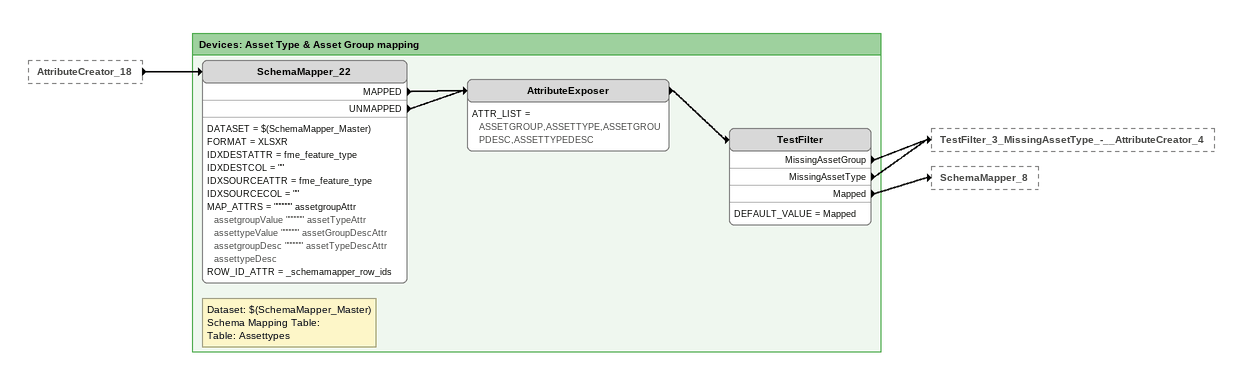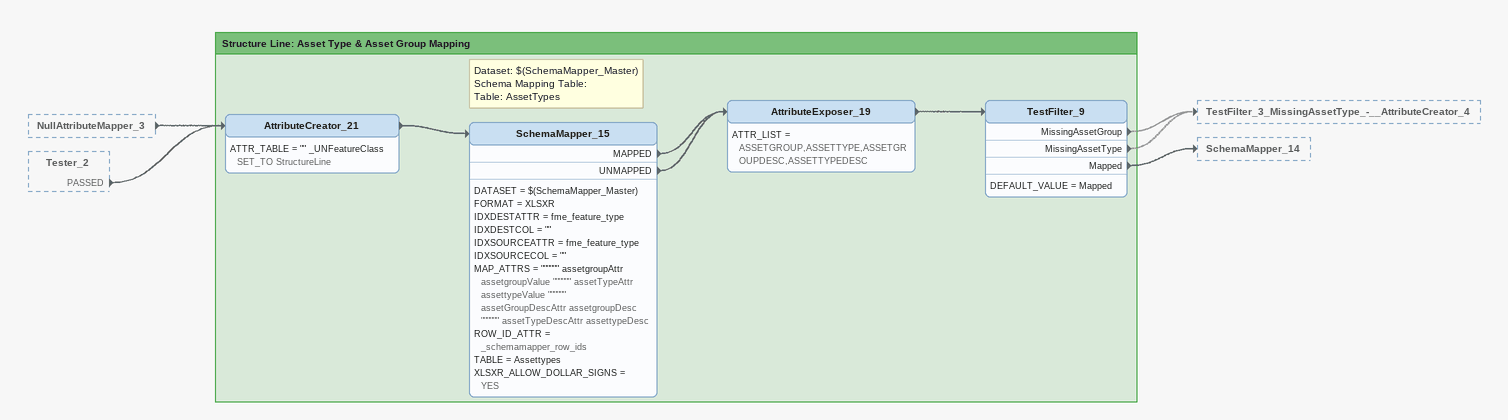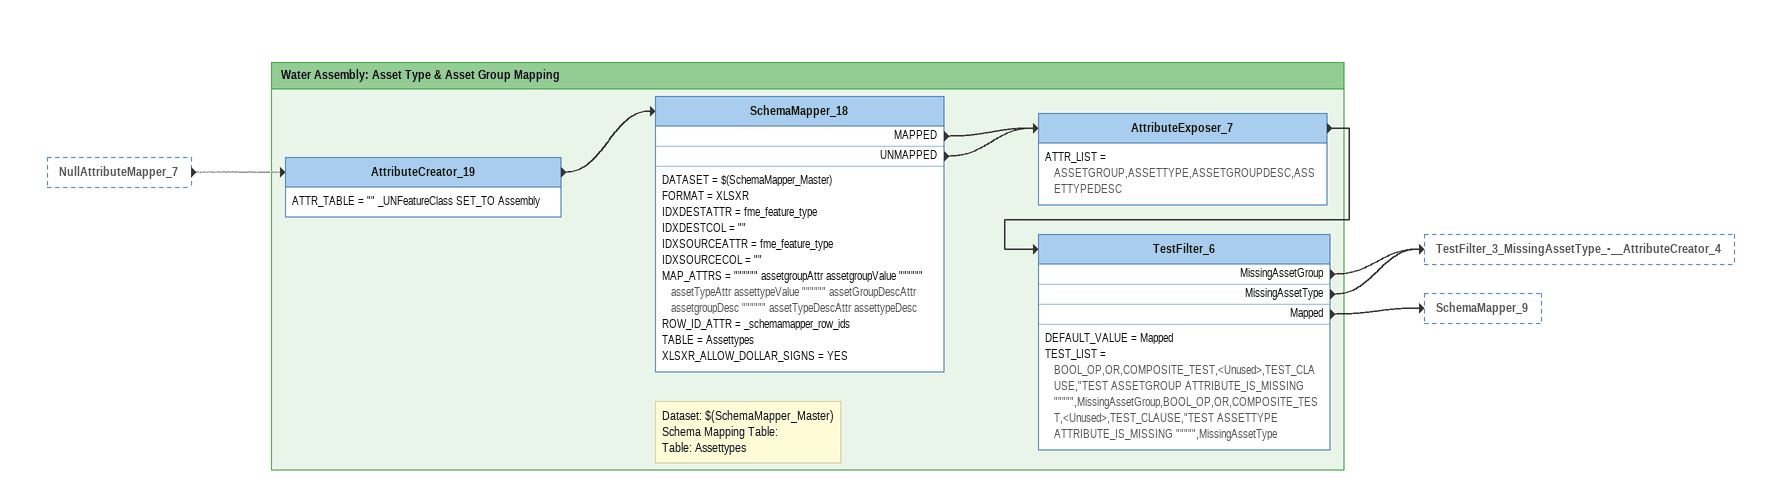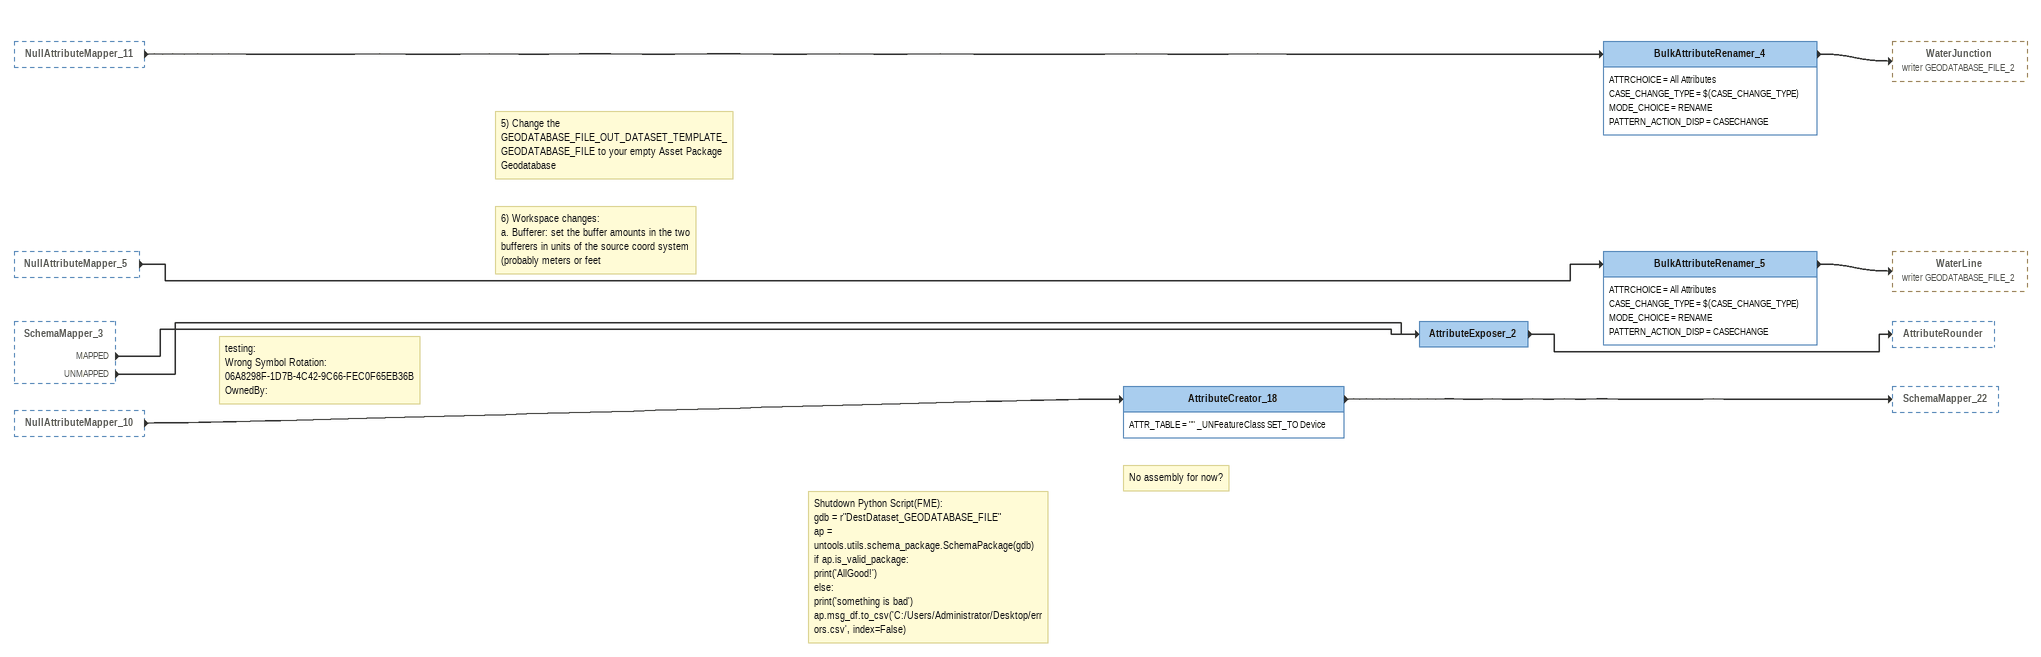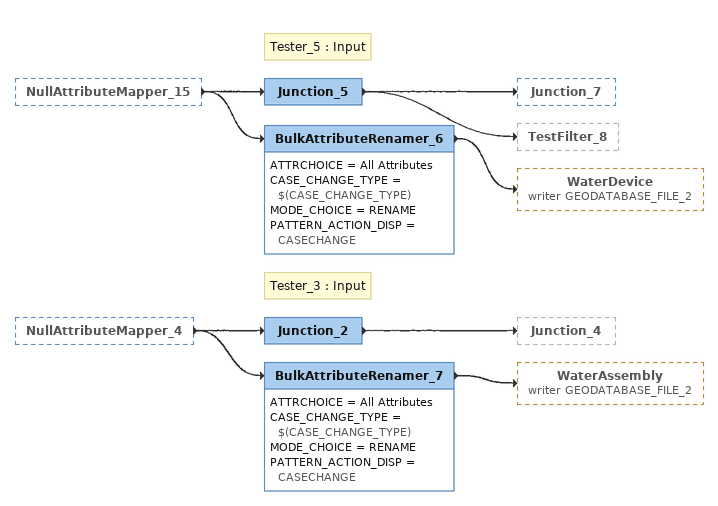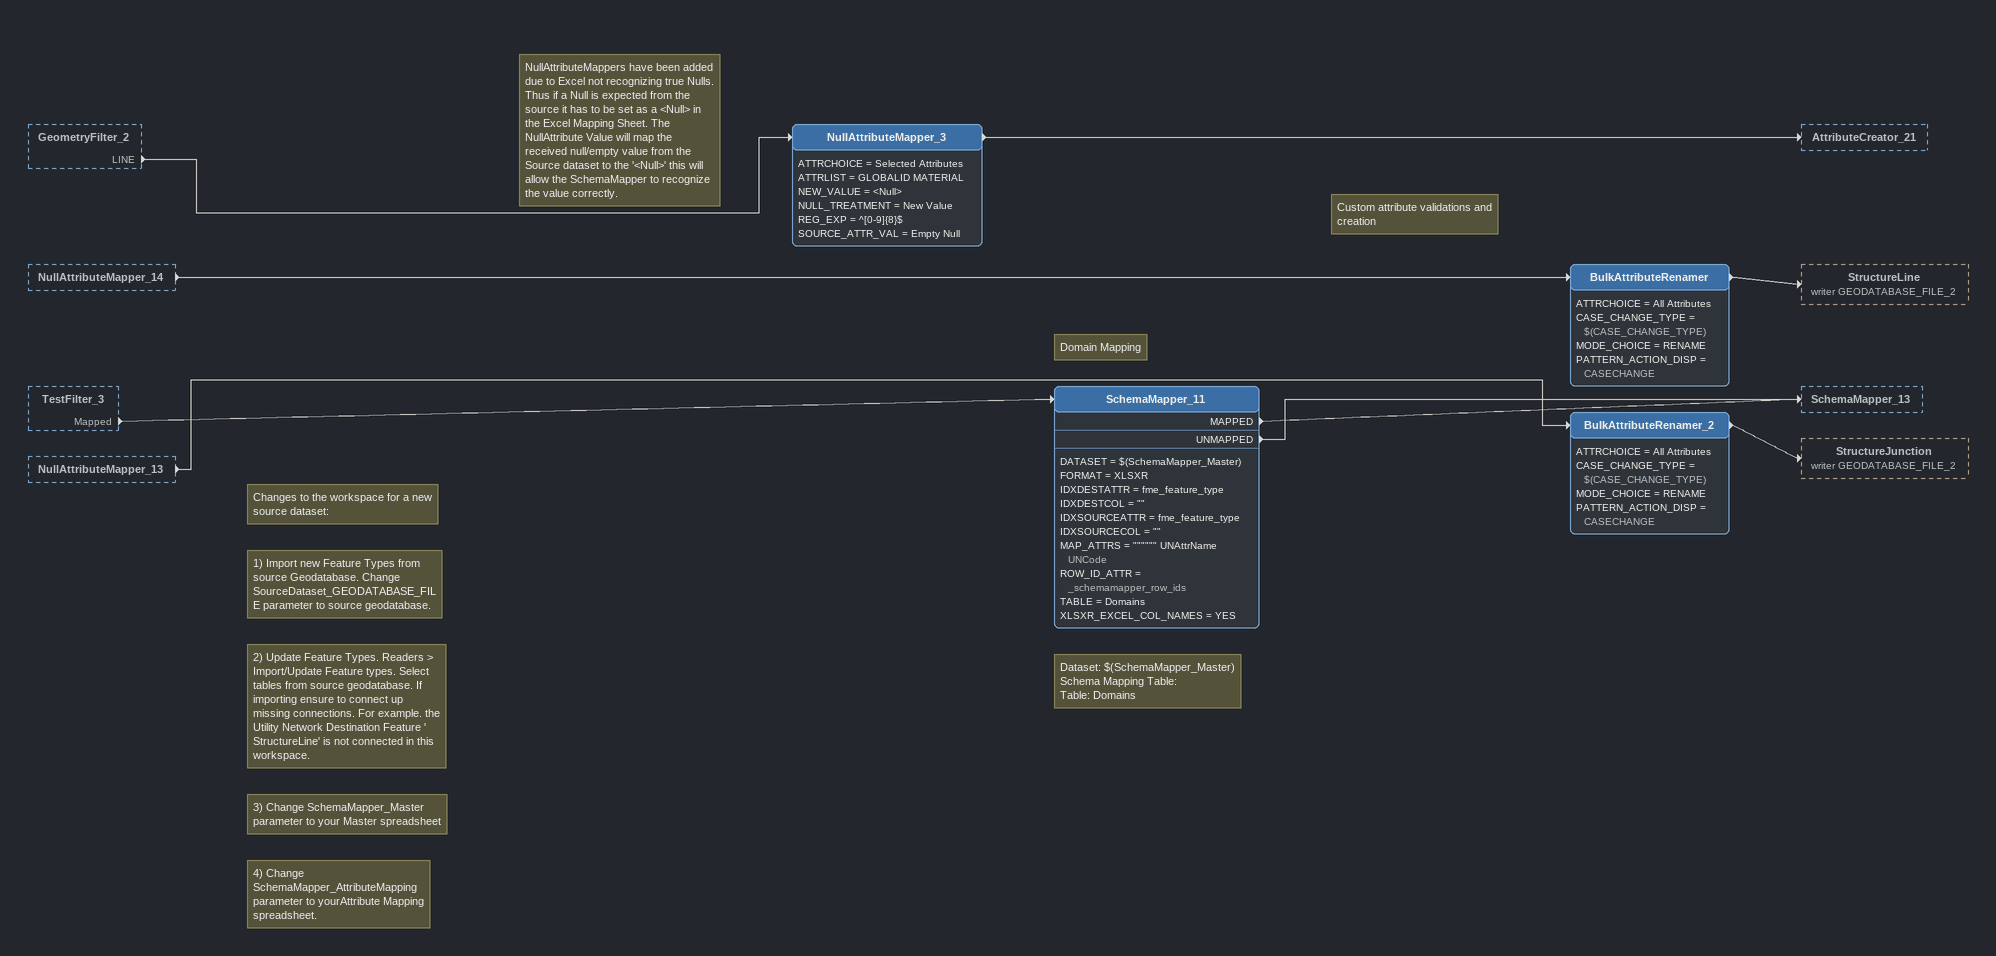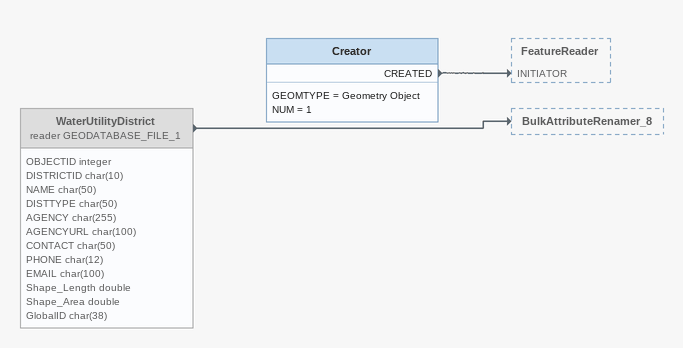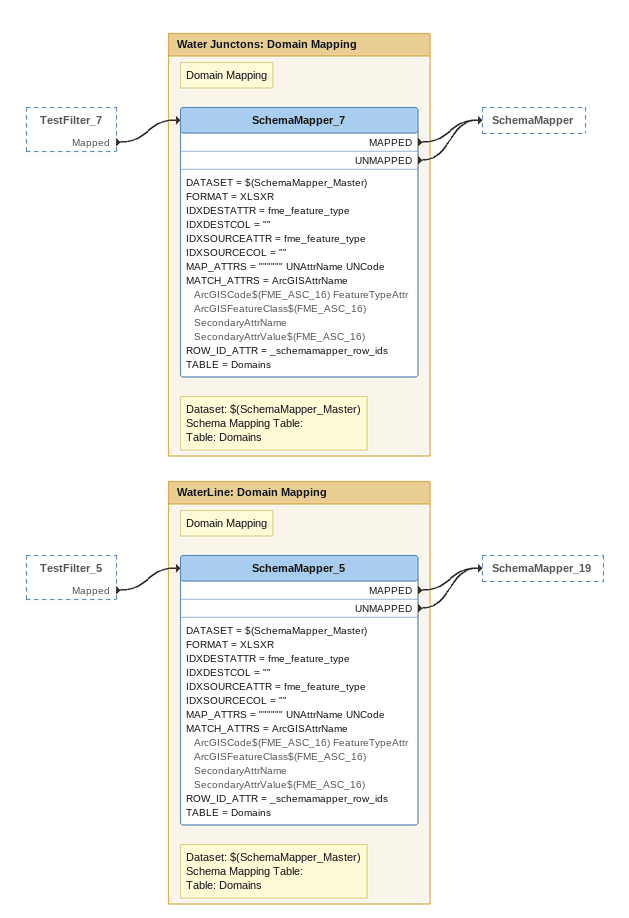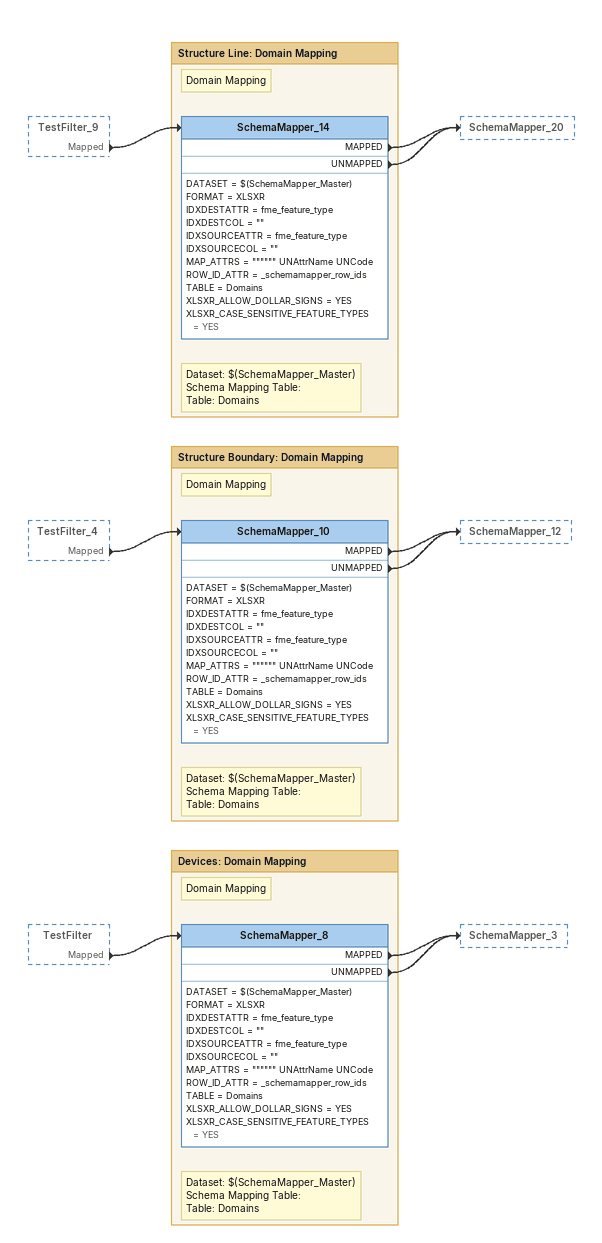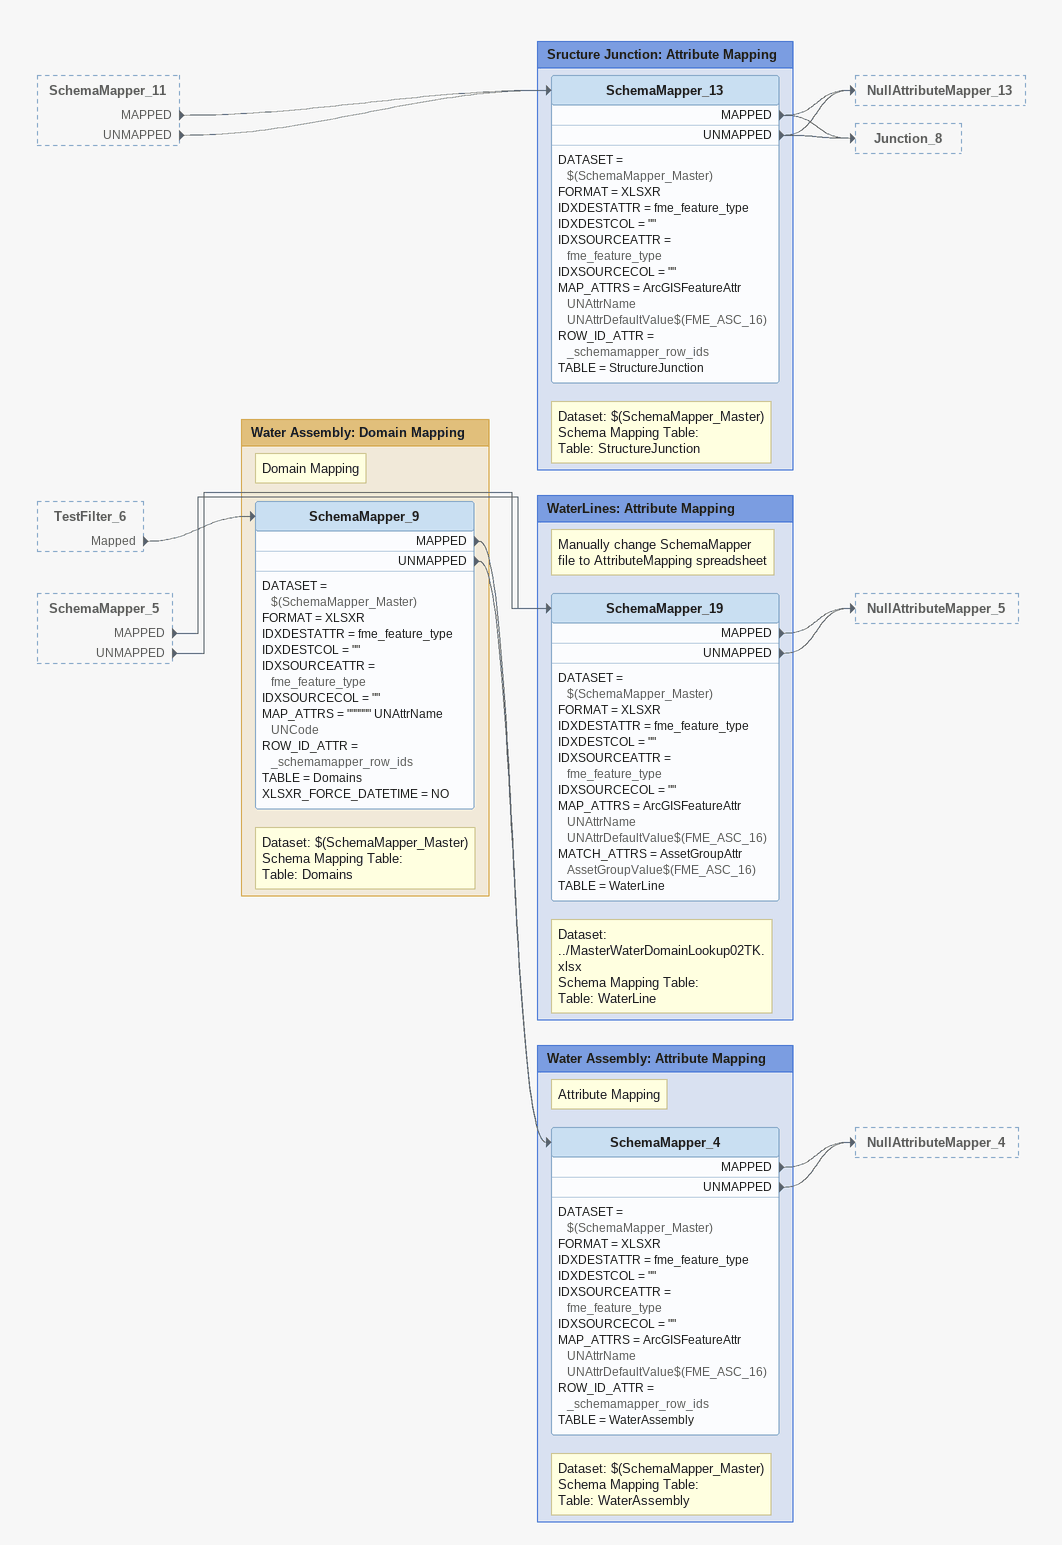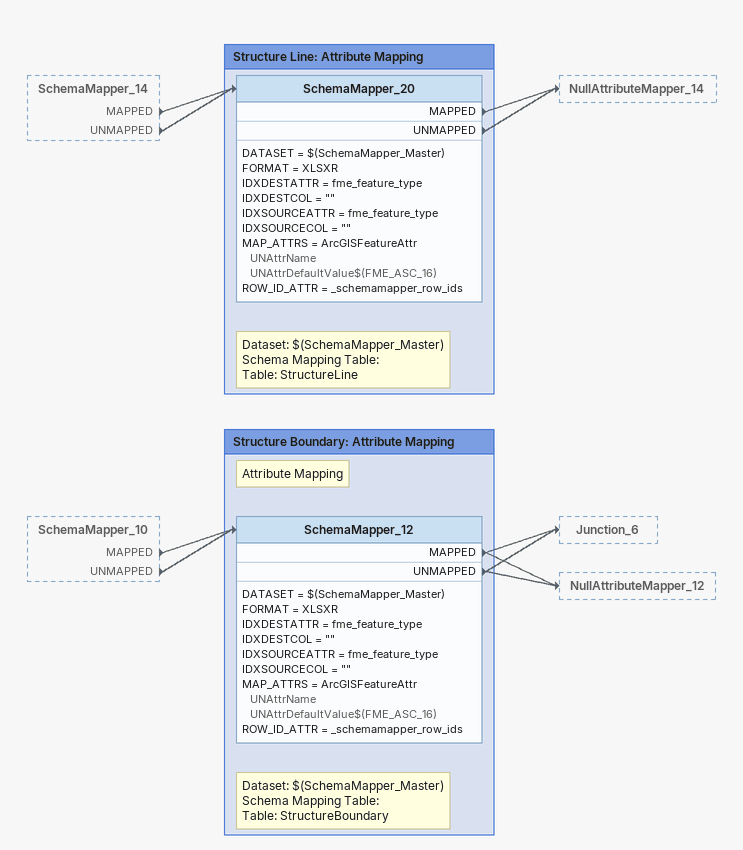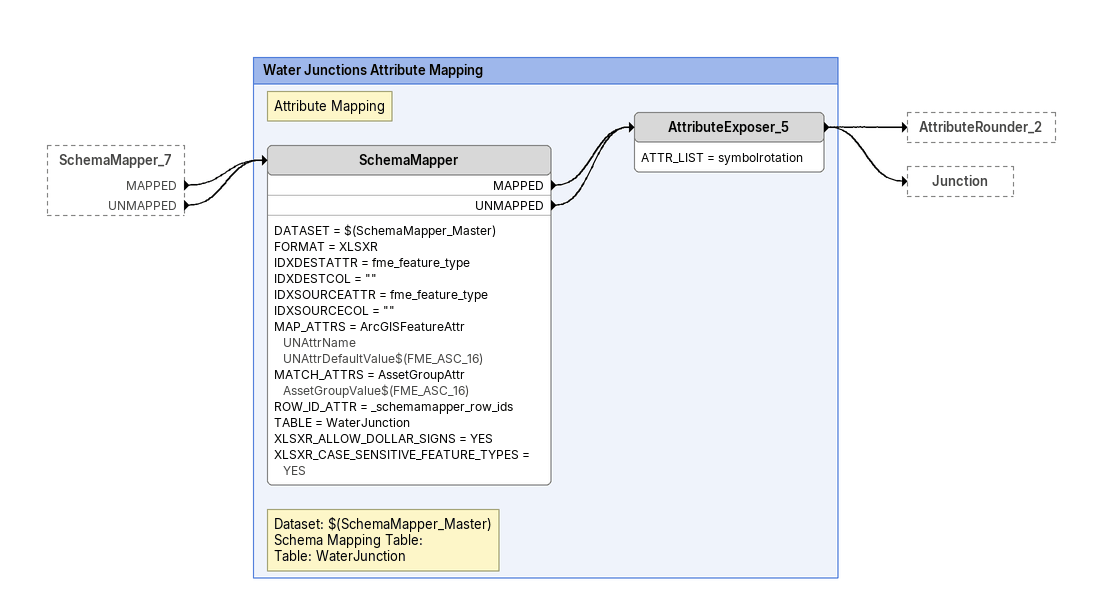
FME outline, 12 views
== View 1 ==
AttributeCreator_18 [outside]
    -> SchemaMapper_22

Bookmark: Devices: Asset Type & Asset Group mapping
Note: Dataset: $(SchemaMapper_Master) / Schema Mapping Table: / Table: Assettypes
SchemaMapper_22
    DATASET = $(SchemaMapper_Master)
    FORMAT = XLSXR
    IDXDESTATTR = fme_feature_type
    IDXDESTCOL = ""
    IDXSOURCEATTR = fme_feature_type
    IDXSOURCECOL = ""
    MAP_ATTRS = """""" assetgroupAttr assetgroupValue """""" assetTypeAttr assettypeValue """""" assetGroupDescAttr assetgroupDesc """""" assetTypeDescAttr assettypeDesc
    ROW_ID_ATTR = _schemamapper_row_ids
    MAPPED -> AttributeExposer
    UNMAPPED -> AttributeExposer
AttributeExposer
    ATTR_LIST = ASSETGROUP,ASSETTYPE,ASSETGROUPDESC,ASSETTYPEDESC
    -> TestFilter
TestFilter
    DEFAULT_VALUE = Mapped
    MissingAssetGroup -> TestFilter_3_MissingAssetType_-__AttributeCreator_4
    MissingAssetType -> TestFilter_3_MissingAssetType_-__AttributeCreator_4
    Mapped -> SchemaMapper_8

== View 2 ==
NullAttributeMapper_3 [outside]
    -> AttributeCreator_21
Tester_2 [outside]
    PASSED -> AttributeCreator_21

Bookmark: Structure Line: Asset Type & Asset Group Mapping
AttributeCreator_21
    ATTR_TABLE = "" _UNFeatureClass SET_TO StructureLine
    -> SchemaMapper_15
Note: Dataset: $(SchemaMapper_Master) / Schema Mapping Table: / Table: AssetTypes
SchemaMapper_15
    DATASET = $(SchemaMapper_Master)
    FORMAT = XLSXR
    IDXDESTATTR = fme_feature_type
    IDXDESTCOL = ""
    IDXSOURCEATTR = fme_feature_type
    IDXSOURCECOL = ""
    MAP_ATTRS = """""" assetgroupAttr assetgroupValue """""" assetTypeAttr assettypeValue """""" assetGroupDescAttr assetgroupDesc """""" assetTypeDescAttr assettypeDesc
    ROW_ID_ATTR = _schemamapper_row_ids
    TABLE = Assettypes
    XLSXR_ALLOW_DOLLAR_SIGNS = YES
    MAPPED -> AttributeExposer_19
    UNMAPPED -> AttributeExposer_19
AttributeExposer_19
    ATTR_LIST = ASSETGROUP,ASSETTYPE,ASSETGROUPDESC,ASSETTYPEDESC
    -> TestFilter_9
TestFilter_9
    DEFAULT_VALUE = Mapped
    MissingAssetGroup -> TestFilter_3_MissingAssetType_-__AttributeCreator_4 [off]
    MissingAssetType -> TestFilter_3_MissingAssetType_-__AttributeCreator_4 [off]
    Mapped -> SchemaMapper_14

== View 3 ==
NullAttributeMapper_7 [outside]
    -> AttributeCreator_19 [off]

Bookmark: Water Assembly: Asset Type & Asset Group Mapping
AttributeCreator_19
    ATTR_TABLE = "" _UNFeatureClass SET_TO Assembly
    -> SchemaMapper_18
Note: Dataset: $(SchemaMapper_Master) / Schema Mapping Table: / Table: Assettypes
SchemaMapper_18
    DATASET = $(SchemaMapper_Master)
    FORMAT = XLSXR
    IDXDESTATTR = fme_feature_type
    IDXDESTCOL = ""
    IDXSOURCEATTR = fme_feature_type
    IDXSOURCECOL = ""
    MAP_ATTRS = """""" assetgroupAttr assetgroupValue """""" assetTypeAttr assettypeValue """""" assetGroupDescAttr assetgroupDesc """""" assetTypeDescAttr assettypeDesc
    ROW_ID_ATTR = _schemamapper_row_ids
    TABLE = Assettypes
    XLSXR_ALLOW_DOLLAR_SIGNS = YES
    MAPPED -> AttributeExposer_7
    UNMAPPED -> AttributeExposer_7
AttributeExposer_7
    ATTR_LIST = ASSETGROUP,ASSETTYPE,ASSETGROUPDESC,ASSETTYPEDESC
    -> TestFilter_6
TestFilter_6
    DEFAULT_VALUE = Mapped
    TEST_LIST = BOOL_OP,OR,COMPOSITE_TEST,<Unused>,TEST_CLAUSE,"TEST ASSETGROUP ATTRIBUTE_IS_MISSING """"",MissingAssetGroup,BOOL_OP,OR,COMPOSITE_TEST,<Unused>,TEST_CLAUSE,"TEST ASSETTYPE ATTRIBUTE_IS_MISSING """"",MissingAssetType
    MissingAssetGroup -> TestFilter_3_MissingAssetType_-__AttributeCreator_4
    MissingAssetType -> TestFilter_3_MissingAssetType_-__AttributeCreator_4
    Mapped -> SchemaMapper_9

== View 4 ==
NullAttributeMapper_11 [outside]
    -> BulkAttributeRenamer_4
NullAttributeMapper_5 [outside]
    -> BulkAttributeRenamer_5
SchemaMapper_3 [outside]
    MAPPED -> AttributeExposer_2
    UNMAPPED -> AttributeExposer_2
NullAttributeMapper_10 [outside]
    -> AttributeCreator_18
BulkAttributeRenamer_4
    ATTRCHOICE = All Attributes
    CASE_CHANGE_TYPE = $(CASE_CHANGE_TYPE)
    MODE_CHOICE = RENAME
    PATTERN_ACTION_DISP = CASECHANGE
    -> WaterJunction (writer GEODATABASE_FILE_2)
BulkAttributeRenamer_5
    ATTRCHOICE = All Attributes
    CASE_CHANGE_TYPE = $(CASE_CHANGE_TYPE)
    MODE_CHOICE = RENAME
    PATTERN_ACTION_DISP = CASECHANGE
    -> WaterLine (writer GEODATABASE_FILE_2)
Note: testing: / Wrong Symbol Rotation: 06A8298F-1D7B-4C42-9C66-FEC0F65EB36B / OwnedBy:
Note: 5) Change the GEODATABASE_FILE_OUT_DATASET_TEMPLATE_GEODATABASE_FILE to your empty Asset Package Geodatabase
Note: 6) Workspace changes: / a. Bufferer: set the buffer amounts in the two bufferers in units of the source coord system (probably meters or feet
Note: Shutdown Python Script(FME): / gdb = r"DestDataset_GEODATABASE_FILE" / ap = untools.utils.schema_package.SchemaPackage(gdb) / if ap.is_valid_package: / print('AllGood!') / else: / print('something is bad') / ap.msg_df.to_csv('C:/Users/Administrator/Desktop/errors.csv', index=False)
Note: No assembly for now?
AttributeCreator_18
    ATTR_TABLE = "" _UNFeatureClass SET_TO Device
    -> SchemaMapper_22
AttributeExposer_2
    -> AttributeRounder

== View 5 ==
NullAttributeMapper_15 [outside]
    -> BulkAttributeRenamer_6
    -> Junction_5
NullAttributeMapper_4 [outside]
    -> BulkAttributeRenamer_7
    -> Junction_2
Note: Tester_5 : Input
Junction_5
    -> Junction_7
    -> TestFilter_8
BulkAttributeRenamer_6
    ATTRCHOICE = All Attributes
    CASE_CHANGE_TYPE = $(CASE_CHANGE_TYPE)
    MODE_CHOICE = RENAME
    PATTERN_ACTION_DISP = CASECHANGE
    -> WaterDevice (writer GEODATABASE_FILE_2)
Note: Tester_3 : Input
Junction_2
    -> Junction_4
BulkAttributeRenamer_7
    ATTRCHOICE = All Attributes
    CASE_CHANGE_TYPE = $(CASE_CHANGE_TYPE)
    MODE_CHOICE = RENAME
    PATTERN_ACTION_DISP = CASECHANGE
    -> WaterAssembly (writer GEODATABASE_FILE_2)

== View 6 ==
GeometryFilter_2 [outside]
    LINE -> NullAttributeMapper_3
NullAttributeMapper_14 [outside]
    -> BulkAttributeRenamer
TestFilter_3 [outside]
    Mapped -> SchemaMapper_11
NullAttributeMapper_13 [outside]
    -> BulkAttributeRenamer_2
Note: Changes to the workspace for a new source dataset:
Note: 1) Import new Feature Types from source Geodatabase. Change SourceDataset_GEODATABASE_FILE parameter to source geodatabase.
Note: 2) Update Feature Types. Readers > Import/Update Feature types. Select tables from source geodatabase. If importing ensure to connect up missing connections. For example. the Utility Network Destination Feature ' StructureLine' is not connected in this workspace.
Note: 3) Change SchemaMapper_Master parameter to your Master spreadsheet
Note: 4) Change SchemaMapper_AttributeMapping parameter to yourAttribute Mapping spreadsheet.
Note: NullAttributeMappers have been added due to Excel not recognizing true Nulls. Thus if a Null is expected from the source it has to be set as a <Null> in the Excel Mapping Sheet. The NullAttribute Value will map the received null/empty value from the Source dataset to the '<Null>' this will allow the SchemaMapper to recognize the value correctly.
NullAttributeMapper_3
    ATTRCHOICE = Selected Attributes
    ATTRLIST = GLOBALID MATERIAL
    NEW_VALUE = <Null>
    NULL_TREATMENT = New Value
    REG_EXP = ^[0-9]{8}$
    SOURCE_ATTR_VAL = Empty Null
    -> AttributeCreator_21
Note: Custom attribute validations and creation
BulkAttributeRenamer
    ATTRCHOICE = All Attributes
    CASE_CHANGE_TYPE = $(CASE_CHANGE_TYPE)
    MODE_CHOICE = RENAME
    PATTERN_ACTION_DISP = CASECHANGE
    -> StructureLine (writer GEODATABASE_FILE_2)
Note: Domain Mapping
Note: Dataset: $(SchemaMapper_Master) / Schema Mapping Table: / Table: Domains
SchemaMapper_11
    DATASET = $(SchemaMapper_Master)
    FORMAT = XLSXR
    IDXDESTATTR = fme_feature_type
    IDXDESTCOL = ""
    IDXSOURCEATTR = fme_feature_type
    IDXSOURCECOL = ""
    MAP_ATTRS = """""" UNAttrName UNCode
    ROW_ID_ATTR = _schemamapper_row_ids
    TABLE = Domains
    XLSXR_EXCEL_COL_NAMES = YES
    MAPPED -> SchemaMapper_13
    UNMAPPED -> SchemaMapper_13
BulkAttributeRenamer_2
    ATTRCHOICE = All Attributes
    CASE_CHANGE_TYPE = $(CASE_CHANGE_TYPE)
    MODE_CHOICE = RENAME
    PATTERN_ACTION_DISP = CASECHANGE
    -> StructureJunction (writer GEODATABASE_FILE_2)

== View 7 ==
WaterUtilityDistrict (reader GEODATABASE_FILE_1) [off]
    attributes: OBJECTID integer, DISTRICTID char(10), NAME char(50), DISTTYPE char(50), AGENCY char(255), AGENCYURL char(100), CONTACT char(50), PHONE char(12), EMAIL char(100), Shape_Length double, Shape_Area double, GlobalID char(38)
    -> BulkAttributeRenamer_8
Creator
    GEOMTYPE = Geometry Object
    NUM = 1
    CREATED -> FeatureReader [INITIATOR]

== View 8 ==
TestFilter_7 [outside]
    Mapped -> SchemaMapper_7
TestFilter_5 [outside]
    Mapped -> SchemaMapper_5

Bookmark: Water Junctons: Domain Mapping
Note: Domain Mapping
Note: Dataset: $(SchemaMapper_Master) / Schema Mapping Table: / Table: Domains
SchemaMapper_7
    DATASET = $(SchemaMapper_Master)
    FORMAT = XLSXR
    IDXDESTATTR = fme_feature_type
    IDXDESTCOL = ""
    IDXSOURCEATTR = fme_feature_type
    IDXSOURCECOL = ""
    MAP_ATTRS = """""" UNAttrName UNCode
    MATCH_ATTRS = ArcGISAttrName ArcGISCode$(FME_ASC_16) FeatureTypeAttr ArcGISFeatureClass$(FME_ASC_16) SecondaryAttrName SecondaryAttrValue$(FME_ASC_16)
    ROW_ID_ATTR = _schemamapper_row_ids
    TABLE = Domains
    MAPPED -> SchemaMapper
    UNMAPPED -> SchemaMapper

Bookmark: WaterLine: Domain Mapping
Note: Domain Mapping
Note: Dataset: $(SchemaMapper_Master) / Schema Mapping Table: / Table: Domains
SchemaMapper_5
    DATASET = $(SchemaMapper_Master)
    FORMAT = XLSXR
    IDXDESTATTR = fme_feature_type
    IDXDESTCOL = ""
    IDXSOURCEATTR = fme_feature_type
    IDXSOURCECOL = ""
    MAP_ATTRS = """""" UNAttrName UNCode
    MATCH_ATTRS = ArcGISAttrName ArcGISCode$(FME_ASC_16) FeatureTypeAttr ArcGISFeatureClass$(FME_ASC_16) SecondaryAttrName SecondaryAttrValue$(FME_ASC_16)
    ROW_ID_ATTR = _schemamapper_row_ids
    TABLE = Domains
    MAPPED -> SchemaMapper_19
    UNMAPPED -> SchemaMapper_19

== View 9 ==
TestFilter_9 [outside]
    Mapped -> SchemaMapper_14
TestFilter_4 [outside]
    Mapped -> SchemaMapper_10
TestFilter [outside]
    Mapped -> SchemaMapper_8

Bookmark: Devices: Domain Mapping
Note: Domain Mapping
Note: Dataset: $(SchemaMapper_Master) / Schema Mapping Table: / Table: Domains
SchemaMapper_8
    DATASET = $(SchemaMapper_Master)
    FORMAT = XLSXR
    IDXDESTATTR = fme_feature_type
    IDXDESTCOL = ""
    IDXSOURCEATTR = fme_feature_type
    IDXSOURCECOL = ""
    MAP_ATTRS = """""" UNAttrName UNCode
    ROW_ID_ATTR = _schemamapper_row_ids
    TABLE = Domains
    XLSXR_ALLOW_DOLLAR_SIGNS = YES
    XLSXR_CASE_SENSITIVE_FEATURE_TYPES = YES
    MAPPED -> SchemaMapper_3
    UNMAPPED -> SchemaMapper_3

Bookmark: Structure Line: Domain Mapping
Note: Domain Mapping
Note: Dataset: $(SchemaMapper_Master) / Schema Mapping Table: / Table: Domains
SchemaMapper_14
    DATASET = $(SchemaMapper_Master)
    FORMAT = XLSXR
    IDXDESTATTR = fme_feature_type
    IDXDESTCOL = ""
    IDXSOURCEATTR = fme_feature_type
    IDXSOURCECOL = ""
    MAP_ATTRS = """""" UNAttrName UNCode
    ROW_ID_ATTR = _schemamapper_row_ids
    TABLE = Domains
    XLSXR_ALLOW_DOLLAR_SIGNS = YES
    XLSXR_CASE_SENSITIVE_FEATURE_TYPES = YES
    MAPPED -> SchemaMapper_20
    UNMAPPED -> SchemaMapper_20

Bookmark: Structure Boundary: Domain Mapping
Note: Domain Mapping
Note: Dataset: $(SchemaMapper_Master) / Schema Mapping Table: / Table: Domains
SchemaMapper_10
    DATASET = $(SchemaMapper_Master)
    FORMAT = XLSXR
    IDXDESTATTR = fme_feature_type
    IDXDESTCOL = ""
    IDXSOURCEATTR = fme_feature_type
    IDXSOURCECOL = ""
    MAP_ATTRS = """""" UNAttrName UNCode
    ROW_ID_ATTR = _schemamapper_row_ids
    TABLE = Domains
    XLSXR_ALLOW_DOLLAR_SIGNS = YES
    XLSXR_CASE_SENSITIVE_FEATURE_TYPES = YES
    MAPPED -> SchemaMapper_12
    UNMAPPED -> SchemaMapper_12

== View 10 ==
SchemaMapper_11 [outside]
    MAPPED -> SchemaMapper_13
    UNMAPPED -> SchemaMapper_13
TestFilter_6 [outside]
    Mapped -> SchemaMapper_9
SchemaMapper_5 [outside]
    MAPPED -> SchemaMapper_19
    UNMAPPED -> SchemaMapper_19

Bookmark: WaterLines: Attribute Mapping
Note: Dataset: ../MasterWaterDomainLookup02TK.xlsx / Schema Mapping Table: / Table: WaterLine
Note: Manually change SchemaMapper file to AttributeMapping spreadsheet
SchemaMapper_19
    DATASET = $(SchemaMapper_Master)
    FORMAT = XLSXR
    IDXDESTATTR = fme_feature_type
    IDXDESTCOL = ""
    IDXSOURCEATTR = fme_feature_type
    IDXSOURCECOL = ""
    MAP_ATTRS = ArcGISFeatureAttr UNAttrName UNAttrDefaultValue$(FME_ASC_16)
    MATCH_ATTRS = AssetGroupAttr AssetGroupValue$(FME_ASC_16)
    TABLE = WaterLine
    MAPPED -> NullAttributeMapper_5
    UNMAPPED -> NullAttributeMapper_5

Bookmark: Water Assembly: Domain Mapping
Note: Domain Mapping
Note: Dataset: $(SchemaMapper_Master) / Schema Mapping Table: / Table: Domains
SchemaMapper_9
    DATASET = $(SchemaMapper_Master)
    FORMAT = XLSXR
    IDXDESTATTR = fme_feature_type
    IDXDESTCOL = ""
    IDXSOURCEATTR = fme_feature_type
    IDXSOURCECOL = ""
    MAP_ATTRS = """""" UNAttrName UNCode
    ROW_ID_ATTR = _schemamapper_row_ids
    TABLE = Domains
    XLSXR_FORCE_DATETIME = NO
    MAPPED -> SchemaMapper_4
    UNMAPPED -> SchemaMapper_4

Bookmark: Water Assembly: Attribute Mapping
Note: Attribute Mapping
Note: Dataset: $(SchemaMapper_Master) / Schema Mapping Table: / Table: WaterAssembly
SchemaMapper_4
    DATASET = $(SchemaMapper_Master)
    FORMAT = XLSXR
    IDXDESTATTR = fme_feature_type
    IDXDESTCOL = ""
    IDXSOURCEATTR = fme_feature_type
    IDXSOURCECOL = ""
    MAP_ATTRS = ArcGISFeatureAttr UNAttrName UNAttrDefaultValue$(FME_ASC_16)
    ROW_ID_ATTR = _schemamapper_row_ids
    TABLE = WaterAssembly
    MAPPED -> NullAttributeMapper_4
    UNMAPPED -> NullAttributeMapper_4

Bookmark: Sructure Junction: Attribute Mapping
Note: Dataset: $(SchemaMapper_Master) / Schema Mapping Table: / Table: StructureJunction
SchemaMapper_13
    DATASET = $(SchemaMapper_Master)
    FORMAT = XLSXR
    IDXDESTATTR = fme_feature_type
    IDXDESTCOL = ""
    IDXSOURCEATTR = fme_feature_type
    IDXSOURCECOL = ""
    MAP_ATTRS = ArcGISFeatureAttr UNAttrName UNAttrDefaultValue$(FME_ASC_16)
    ROW_ID_ATTR = _schemamapper_row_ids
    TABLE = StructureJunction
    MAPPED -> NullAttributeMapper_13
    MAPPED -> Junction_8
    UNMAPPED -> NullAttributeMapper_13
    UNMAPPED -> Junction_8

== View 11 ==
SchemaMapper_14 [outside]
    MAPPED -> SchemaMapper_20
    UNMAPPED -> SchemaMapper_20
SchemaMapper_10 [outside]
    MAPPED -> SchemaMapper_12
    UNMAPPED -> SchemaMapper_12

Bookmark: Structure Line: Attribute Mapping
Note: Dataset: $(SchemaMapper_Master) / Schema Mapping Table: / Table: StructureLine
SchemaMapper_20
    DATASET = $(SchemaMapper_Master)
    FORMAT = XLSXR
    IDXDESTATTR = fme_feature_type
    IDXDESTCOL = ""
    IDXSOURCEATTR = fme_feature_type
    IDXSOURCECOL = ""
    MAP_ATTRS = ArcGISFeatureAttr UNAttrName UNAttrDefaultValue$(FME_ASC_16)
    ROW_ID_ATTR = _schemamapper_row_ids
    MAPPED -> NullAttributeMapper_14
    UNMAPPED -> NullAttributeMapper_14

Bookmark: Structure Boundary: Attribute Mapping
Note: Attribute Mapping
Note: Dataset: $(SchemaMapper_Master) / Schema Mapping Table: / Table: StructureBoundary
SchemaMapper_12
    DATASET = $(SchemaMapper_Master)
    FORMAT = XLSXR
    IDXDESTATTR = fme_feature_type
    IDXDESTCOL = ""
    IDXSOURCEATTR = fme_feature_type
    IDXSOURCECOL = ""
    MAP_ATTRS = ArcGISFeatureAttr UNAttrName UNAttrDefaultValue$(FME_ASC_16)
    ROW_ID_ATTR = _schemamapper_row_ids
    MAPPED -> Junction_6
    MAPPED -> NullAttributeMapper_12
    UNMAPPED -> Junction_6
    UNMAPPED -> NullAttributeMapper_12

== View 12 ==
SchemaMapper_7 [outside]
    MAPPED -> SchemaMapper
    UNMAPPED -> SchemaMapper

Bookmark: Water Junctions Attribute Mapping
Note: Attribute Mapping
Note: Dataset: $(SchemaMapper_Master) / Schema Mapping Table: / Table: WaterJunction
SchemaMapper
    DATASET = $(SchemaMapper_Master)
    FORMAT = XLSXR
    IDXDESTATTR = fme_feature_type
    IDXDESTCOL = ""
    IDXSOURCEATTR = fme_feature_type
    IDXSOURCECOL = ""
    MAP_ATTRS = ArcGISFeatureAttr UNAttrName UNAttrDefaultValue$(FME_ASC_16)
    MATCH_ATTRS = AssetGroupAttr AssetGroupValue$(FME_ASC_16)
    ROW_ID_ATTR = _schemamapper_row_ids
    TABLE = WaterJunction
    XLSXR_ALLOW_DOLLAR_SIGNS = YES
    XLSXR_CASE_SENSITIVE_FEATURE_TYPES = YES
    MAPPED -> AttributeExposer_5
    UNMAPPED -> AttributeExposer_5
AttributeExposer_5
    ATTR_LIST = symbolrotation
    -> AttributeRounder_2
    -> Junction
